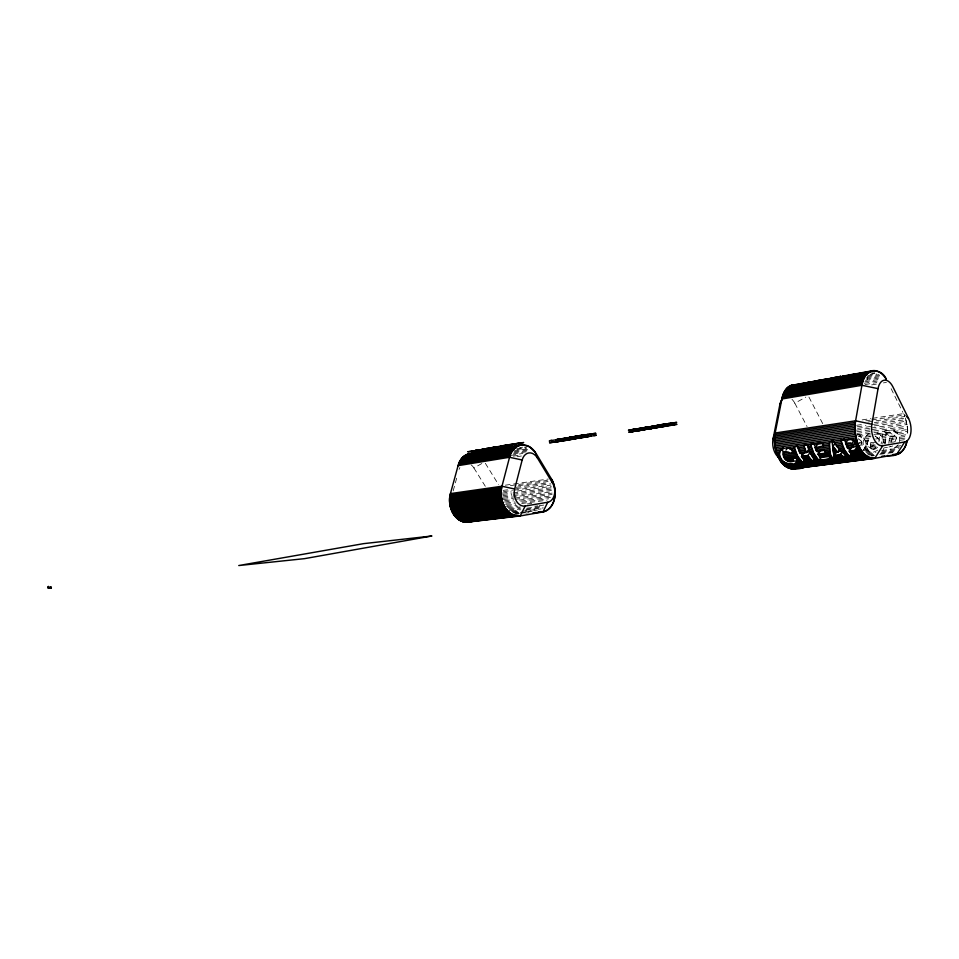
<?xml version="1.0" encoding="UTF-8"?>
<svg xmlns="http://www.w3.org/2000/svg" width="959" height="959" viewBox="0 0 959 959"><rect width="100%" height="100%" fill="white"/><g stroke="black" fill="none" stroke-linecap="round" stroke-linejoin="round"><path stroke-width="0.72" stroke-dasharray="4.79 3.6" d="M877.749 450.071C865.306 458.138 864.754 442.806 870.976 436.417M894.663 430.771L899.614 435.674L907.765 434.535L907.31 426.168L905.332 418.04L874.332 422.655M885.241 443.765L885.96 432.953L883.299 430.963L881.093 443.993M888.837 443.286L889.628 436.105L886.344 433.66L884.498 444.616M882.7 444.113C884.989 438.587 880.026 432.941 874.74 431.982M863.136 450.011C868.494 444.724 864.742 435.302 857.358 434.475M899.686 441.811L899.614 435.674M862.093 445.479L861.578 441.536L859.42 440.013M886.344 433.66C893.752 429.836 903.774 444.556 889.125 441.787M877.605 447.17C871.743 453.451 868.087 444.772 872.234 440.049M895.155 441.596L896.353 437.712L896.15 432.833A7.78 5.67 -49.8 0 0 893.512 430.159L883.299 430.963M878.947 441.787L879.463 436.441L877.437 432.905M453.175 490.924L456.963 477.055M860.726 445.971L861.961 438.898L859.995 435.386M884.03 447.925L882.987 450.251M891.043 442.207L892.913 436.525L891.666 433.516M898.199 444.76L894.771 447.745L890.048 449.315M874.14 444.64C867.655 452.216 863.855 439.282 870.34 436.009M876.178 446.702C869.082 456.052 858.149 444.892 865.641 436.896A8.583 6.21 -50.7 0 1 869.561 433.228M471.193 464.947A11.568 8.775 81.1 0 1 473.914 467.992L483.348 462.67M791.99 399.364A14.397 8.787 80.9 0 1 794.831 403.224L805.788 397.11M888.981 447.05L890.467 446.45M892.697 446.019L890.336 446.678M873.829 434.415L877.341 433.924L880.362 435.062M871.803 373.279L874.716 372.763M870.125 374.346L875.819 373.339M867.775 375.628L876.622 374.07M867.26 376.683L879.055 374.609M866.72 377.834L881.477 375.245M866.157 379.069L880.901 376.491M865.557 380.399L881.789 377.57M864.934 381.802L879.679 379.237M864.263 383.276L879.007 380.723M865.03 384.559L876.826 382.533M871.659 384.907L877.557 383.9M883.455 382.893L886.404 382.389M519.658 447.697L522.607 447.194M516.218 448.956L526.527 447.218M517.165 449.567L526.011 448.081M513.676 450.982L528.409 448.512M514.563 451.737L529.308 449.28M513.952 452.804L530.171 450.107M513.305 453.931L526.575 451.737M511.135 455.369L522.931 453.427M513.341 456.136L520.725 454.926M516.985 456.724L521.408 456.004M862.165 419.886L871.024 418.544M872.498 418.316L903.486 413.629L904.157 415.043A26.289 14.841 81.7 0 1 904.769 416.518L867.859 422.044M865.773 420.821L870.209 420.162M871.683 419.934L904.145 415.043L904.769 416.518M856.615 425.293L862.513 424.417M857.118 426.815L865.977 425.508M873.361 424.417L905.835 419.61M857.574 428.373L906.291 421.217M856.483 430.171L869.777 428.229M871.251 428.014L906.687 422.847M856.819 431.778L870.113 429.86M871.587 429.644L907.022 424.501M857.094 433.408L907.31 426.168M505.333 485.182L548.284 479.032M857.298 435.038L907.526 427.858M510.404 485.638L547.445 480.363M858.221 436.429L870.316 434.847M876.742 433.936L907.682 429.536M885.96 432.953L894.783 431.898L897.648 433M518.399 485.722L549.507 481.322M869.633 436.597L862.944 437.544L859.384 436.405M880.374 435.086L886.032 434.283M897.133 432.713L907.777 431.214M515.954 487.316L548.56 482.737M864.311 438.982L869.633 438.239M881.777 436.537L886.056 435.937M898.775 434.151L907.801 432.881M889.628 436.105L895.035 436.033M503.091 490.397L507.539 489.785M516.422 488.539L550.514 483.78M865.126 440.469L868.734 439.977M875.651 439.006L878.6 438.599L879.595 441.596M882.616 438.035L886.02 437.568M889.604 437.064L895.322 436.273M503.499 491.631L512.394 490.397M513.868 490.193L550.934 485.062M859.456 442.83L861.973 442.483M865.569 441.991L868.087 441.631M883.059 439.57L885.924 439.174M889.508 438.671L896.293 437.736M900.045 437.208L907.67 436.153M502.36 493.106L511.255 491.871M517.189 491.056L551.281 486.369M865.701 443.502L867.619 443.238M871.192 442.746L876.79 441.979M883.215 441.092L885.756 440.744M900.177 438.754L906.051 437.951M889.341 440.253L896.569 439.258M502.648 494.388L511.555 493.166M513.029 492.962L553.067 487.484M865.581 445L867.272 444.772M870.784 444.293L873.709 443.897M883.095 442.614L885.529 442.279M900.057 440.289L904.397 439.702M502.876 495.683L511.77 494.472M513.257 494.269L553.295 488.838M865.174 446.498L867.092 446.235M870.664 445.755L877.677 444.796M864.538 447.961L867.032 447.625M870.628 447.134L878.408 446.091M503.043 496.99L511.938 495.791M513.425 495.587L551.988 490.385M863.603 449.399L867.14 448.932M871.048 448.404L877.161 447.577M503.139 498.296L552.096 491.751M884.594 447.769L887.423 447.385M862.321 450.814L867.499 450.131M896.881 446.199L900.705 445.695M503.175 499.615L513.556 498.224M515.043 498.033L552.132 493.106M865.677 451.545L868.267 451.198M894.927 447.661L899.362 447.074M866.037 452.588L870.448 452.013M881.801 450.502L898.991 448.237M504.626 500.718L513.533 499.543M515.019 499.351L552.108 494.46M867.068 453.463L875.963 452.3M881.884 451.521L898.187 449.375M504.53 502.013L513.437 500.85M519.37 500.071L552.024 495.791M867.871 454.278L875.279 453.307M881.213 452.54L896.03 450.598M868.626 455.022L874.56 454.242M880.494 453.463L896.797 451.341M870.832 455.465L873.793 455.081M879.727 454.314L893.069 452.576M505.861 503.103L514.767 501.941M520.701 501.173L551.869 497.122M871.515 456.016L874.476 455.633M505.645 504.35L516.026 503.019M521.972 502.252L548.68 498.8M506.843 505.393L515.75 504.254M521.684 503.487L546.918 500.25M506.496 506.592L516.889 505.273M527.282 503.943L531.73 503.379M507.575 507.563L517.968 506.244M508.594 508.498L520.473 506.999M509.565 509.385L519.958 508.078M534.798 506.22L537.771 505.849M539.258 505.669L543.705 505.105M508.989 510.404L520.869 508.929M526.803 508.186L543.142 506.16M511.327 511.003L520.246 509.9M526.179 509.169L542.506 507.143M512.142 511.722L519.562 510.811M525.508 510.08L543.321 507.886M512.897 512.382L520.329 511.471M521.816 511.291L541.116 508.929M513.616 512.981L519.562 512.25M525.496 511.531L537.376 510.08M515.786 513.317L518.747 512.957M520.234 512.777L532.113 511.339M514.935 513.952L519.394 513.413M520.881 513.233L528.301 512.334M515.546 514.324L518.507 513.964M525.928 513.065L528.9 512.705M876.778 437.58L878.6 438.599M865.462 449.22L868.363 451.317M858.101 438.695L861.038 440.816M868.494 446.702L871.779 449.088M878.444 438.395L875.052 435.901L875.819 437.364M903.558 413.761L905.56 415.643M473.914 467.992L485.698 486.908M485.314 463.269L498.632 484.763M794.831 403.224L807.07 426.551M808.905 397.05L823.793 425.7M891.127 388.695L902.839 412.31M867.164 377.163L867.511 379.512M859.696 442.686L859.732 443.633M905.332 418.04A26.289 14.841 81.7 0 1 907.777 434.535M459.061 469.43A11.568 8.775 81.1 0 1 459.888 467.536"/><path stroke-width="1.44" d="M793.704 453.427C790.755 443.382 774.896 448.452 780.71 458.126C782.7 464.779 800.513 467.501 796.114 457.839L792.781 458.282L792.685 461.435C788.298 463.185 783.599 459.109 783.203 454.758C783.383 446.762 791.559 456.999 792.542 451.09M829.535 445.096L829.655 441.775L833.347 441.248L839.82 450.095L847.84 456.556L844.064 457.047L840.396 454.422L834.258 455.237L835.409 458.186L831.813 458.666L830.122 452.876L829.535 445.096L823.481 445.935L822.606 442.77L810.571 444.473L813.927 453.619L818.878 460.356L831.105 458.75L829.067 456.484M543.022 511.95L520.234 515.942C505.549 517.009 498.44 498.392 501.977 486.237L514.671 489.018A12.335 9.063 82.3 0 0 516.493 501.233A12.335 9.063 82.3 0 0 525.172 506.076L547.757 502.24A12.155 8.799 82.3 0 0 552.528 483.036L551.245 478.601C557.826 489.078 556.652 508.15 542.926 511.962L547.757 502.24M882.748 445.731L874.752 458.354C857.79 457.419 853.438 434.559 855.596 420.809L871.863 424.238A15.248 8.703 81.7 0 0 874.117 439.402A15.248 8.703 81.7 0 0 882.748 445.731L904.685 441.967A15.128 8.475 81.7 0 0 908.557 418.472L892.865 386.777A15.26 8.631 81 0 0 878.048 388.635L861.925 385.278L781.897 399.016L779.751 405.166L773.074 438.874A14.385 8.859 81.7 0 0 779.223 457.899M468.531 522.104C454.242 523.482 446.762 505.501 450.442 493.597L501.977 486.237M48.681 587.399L48.669 587.064M806.771 466.446C795.898 471.193 784.018 469.706 778.948 458.354C774.92 450.646 773.577 441.548 775.172 433L855.596 420.809M48.801 587.999L48.214 587.495L48.825 588.131M48.394 588.095L48.166 587.28M842.889 376.372L845.275 375.616L835.852 378.421L830.038 378.841L831.261 378.11M871.863 424.238L878.048 388.635M855.572 420.977L861.961 385.11M775.136 433.168L781.921 398.86M861.925 385.278C861.53 370.701 880.722 365.163 886.392 379.452A26.516 15.104 81 0 0 862.237 383.744L782.22 397.553L781.897 399.016M834.654 377.51L833.994 377.726L840.971 376.372L828.468 378.709L827.293 379.86M856.783 447.793L854.433 450.31L849.194 451.126L852.935 455.885L849.278 456.364L844.328 449.495L840.947 440.181L851.268 439.306L855.092 442.375L856.783 447.793L859.564 447.421M514.671 489.018L522.164 460.008A12.119 8.847 81.2 0 1 528.865 452.924A12.119 8.847 81.2 0 1 537.34 457.875L552.528 483.036M501.941 486.381L509.577 457.131M450.406 493.729L458.126 465.535M796.354 385.05C788.861 383.516 783.527 391.08 782.22 397.553A25.294 15.332 80.9 0 1 796.354 385.05L799.003 384.583M786.056 449.999L787.423 448.153L789.736 447.937M50.863 587.819C51.055 586.608 49.82 587.675 51.091 588.047M537.34 457.875L535.47 452.516A21.17 15.512 81.2 0 0 509.9 456.016L458.45 464.468A20.379 15.404 81.1 0 1 469.91 453.727C463.832 454.53 459.529 460.02 458.09 465.666L509.541 457.263C509.972 450.61 519.658 443.31 523.135 444.856M48.777 588.358C47.195 583.599 49.664 588.85 48.274 588.346L48.394 586.536M773.074 438.874L775.172 433M50.467 588.203L51.211 587.579M855.452 441.212L855.824 442.507L852.587 447.29L847.708 448.44L845.55 443.094L848.116 439.63L853.438 439.354M50.803 588.047L50.599 587.124L50.995 588.323M783.119 447.038L782.364 449.507L783.695 454.29M525.172 506.076L520.234 515.942L466.482 522.271M50.647 587.256L50.264 587.184C50.839 589.557 51.762 586.548 51.175 587.459M904.685 441.967L896.713 454.386L874.644 458.366M849.278 456.364L851.364 453.511L843.68 438.623M849.194 451.126L852.048 447.254L857.286 446.414M853.858 440.912L851.832 443.669L846.018 444.485M844.064 457.047L846.162 454.206M840.396 454.422L842.398 451.713M834.258 455.237L836.272 452.528M831.813 458.666L833.91 455.837L831.933 440.397M834.965 443.609L832.868 446.343L833.635 452.768L837.878 452.192L840.048 449.28M818.878 460.356L820.988 457.551M808.569 449.675L806.387 452.54L799.986 453.415L797.6 446.307L794.148 446.798L797.492 455.849L802.443 462.514L805.896 462.058L801.496 456.364L804.445 452.516L810.834 451.641L807.898 455.501L812.297 461.219L814.407 458.426M830.494 456.292L820.365 457.635L818.015 454.158L820.94 450.274M802.443 462.514L804.565 459.733M818.015 454.158L825.831 453.104L824.428 450.346L816.612 451.413L815.114 447.601L817.739 444.161L823.421 443.358M50.108 587.196L50.264 588.239M795.982 457.167L794.04 458.45M823.673 380.507L824.86 379.416L790.42 385.734M839.497 377.402L842.517 376.455M850.477 375.724L854.061 374.034L857.034 373.866M846.893 376.36L850.477 374.669L853.45 374.501M800.621 384.619L805.236 382.785L809.276 383.192M804.014 384.008L808.533 382.185M887.267 455.489C897.636 457.359 905.656 450.514 907.01 440.816A26.289 14.841 81.7 0 1 897.66 454.158L896.809 454.362M855.488 443.334L853.462 444.089M815.342 381.994L818.962 380.471M811.877 382.605L817.464 380.579L823.529 380.196M828.468 378.709L830.854 378.889M653.69 426L662.621 424.681L658.977 425.317M653.978 427.942L662.909 426.623L654.002 427.954M642.422 428.17L641.667 428.182M796.881 461.003L792.038 461.099M574.261 438.814L577.27 438.227L572.331 439.006L573.134 438.922L572.835 436.908L572.032 436.98L580.219 435.71L577.078 436.333L579.608 435.973M653.463 426.311L652.755 426.299M664.959 424.381L664.299 424.358M635.757 429.2L639.917 428.529M637.255 430.783L631.549 431.682L640.204 430.435M840.971 376.372L835.277 377.666L835.876 377.99M482.952 449.591L479.14 450.239M791.367 385.35L806.231 382.725M806.675 382.617L820.484 380.172M828.037 379.764L826.49 379.093L821.683 379.836L825.243 379.548M843.728 375.976L852.443 374.454M853.102 374.31L873.074 370.63M828.049 379.009L830.038 378.649M830.35 378.637L837.77 377.271M842.362 376.443L873.685 370.893M789.497 386.213L801.412 384.091M804.817 383.48L813.112 381.994M816.553 381.382L824.057 380.04M827.641 379.404L830.278 378.937M840.372 377.127L847.672 375.82M851.268 375.185L869.322 371.96M801.64 384.103L804.289 383.636M818.255 381.143L820.892 380.663M839.593 377.331L842.29 376.851M871.911 371.553L876.07 370.809M788.61 386.801L832.364 378.997M836.524 378.254L868.446 372.56M787.759 387.484L867.619 373.267M476.611 450.394L471.193 451.293M786.943 388.275L866.816 374.082M786.176 389.15L866.061 374.981M785.445 390.109L865.354 375.988M784.774 391.164L864.694 377.079M784.138 392.303L864.095 378.266M783.575 393.514L863.544 379.524M783.059 394.796L863.052 380.867M782.604 396.151L862.609 382.281M580.219 435.865L584.307 435.194L580.507 435.877M468.436 522.128L479.752 520.162M475.808 450.346L478.026 449.963L478.337 452.061L476.12 452.444L475.808 450.346L488.059 448.656M490.421 450.215L482.437 451.365L482.125 449.256L497.841 447.026M496.271 446.906L486.333 448.536L486.645 450.646L492.399 449.879M507.263 447.421L494.892 449.232L494.58 447.11L496.87 446.714L497.194 448.836L486.645 450.646M504.482 447.697L502.696 447.901L502.372 445.767L511.111 444.664M513.209 446.391L506.004 447.326L505.681 445.192L520.485 443.034L517.572 443.549M483 449.315L487.1 448.608L482.125 449.256M498.536 446.63L490.72 447.865L493.549 447.493M485.122 449.04L487.855 448.56M503.415 445.983L495.515 447.242L497.973 446.918M508.342 445.108L500.262 446.235L500.586 448.356L508.893 447.062M501.689 446.367L505.537 445.707M518.399 443.49L523.674 442.531L514.599 443.825M641.391 428.361L636.836 429.093M672.043 423.123L673.614 422.835L664.347 424.19M815.042 381.023L816.996 380.999M482.437 451.365L484.679 450.982L484.355 448.872M506.004 447.326L512.466 446.391L512.154 444.257M467.932 454.17L522.415 444.844L529.476 446.726L535.47 452.516M466.973 454.518L519.694 445.372M477.354 452.972L480.303 452.468M499.435 449.208L502.372 448.704M505.321 448.201L508.27 447.697M511.207 447.194L514.156 446.702M466.038 454.938L517.512 446.175M566.074 438.011L564.503 438.179L564.803 440.205L573.782 439.078L557.095 441.512L556.795 439.498L567.201 437.891M572.835 436.908L569.071 437.46L576.491 436.189M588.49 436.525L579.919 437.652L579.62 435.614L595.635 433.312L595.935 435.338L585.326 437.052L587.256 436.801M465.139 455.453L516.601 446.702M569.718 437.616L564.527 438.347M586.081 434.859L588.191 434.499L579.62 435.614M559.888 439.39L567.045 438.167L555.98 439.809L556.28 441.799L549.699 442.758L549.411 440.756L551.641 440.373L551.94 442.375M586.956 434.787L595.635 433.312M464.264 456.052L515.726 447.314M463.425 456.724L514.887 447.997M51.199 587.376L51.235 587.867M478.781 450.239L482.629 449.531M514.911 445.971L522.295 444.856M462.634 457.467L514.084 448.764M557.095 441.512L559.361 441.128L559.061 439.114M579.919 437.652L590.816 436.129L590.516 434.103M556.28 441.799L570.042 439.618M573.134 438.922L569.37 439.474L584.618 437.208L574.237 438.826M636.536 430.963L628.708 432.125L642.974 430.016L634.247 431.154L633.959 429.236L646.474 427.45M660.511 426.767L673.901 424.777L660.511 426.767L660.212 424.813L676.706 422.368L670.353 423.41M461.878 458.282L513.329 449.615M633.959 429.236L634.822 429.141L635.11 431.059L634.69 429.26L651.82 426.419M461.171 459.169L512.621 450.526M479.86 452.18L477.414 452.564M460.524 460.116L511.974 451.509M634.247 431.154L654.302 428.11L653.043 428.229M670.041 425.52L676.994 424.322L665.138 426M459.912 461.123L511.363 452.552M663.149 424.693L659.229 425.328M651.688 426.623L647.804 427.246M459.373 462.19L510.823 453.655M458.882 463.305L510.332 454.818M825.771 379.105L826.49 379.093M517.081 445.683L518.963 445.396M473.087 452.972L468.076 453.847L469.91 453.679M579.608 436.021L575.88 436.585M479.44 452.312L476.623 452.744M647.541 427.234C662.213 424.789 631.238 429.74 646.666 427.199M477.738 450.466L472.056 451.281M634.822 429.141L631.262 429.776L634.978 429.32M646.953 429.129L642.542 429.848L651.437 428.553L647.025 429.272M774.704 436.105L855.164 424.07M477.114 450.49L471.648 451.245M774.572 437.724L855.056 425.748M774.512 439.354L855.008 427.462M657.874 425.532L652.935 426.228M474.357 452.84L476.923 452.48M635.517 429.296L628.421 430.219L636.968 428.865M774.524 441.008L855.032 429.188M774.596 442.674L855.128 430.939M658.162 425.436L653.714 426.012M774.74 444.341L855.284 432.689M774.956 446.007L855.512 434.439M775.244 447.661L855.8 436.177M494.58 447.11L510.02 444.928M556.795 439.498L573.482 437.076L566.865 437.784L567.177 439.797M775.591 449.303L782.856 448.273M786.955 447.697L856.159 437.903M449.903 496.151L501.437 488.886M775.999 450.91L780.662 450.262M789.916 448.956L794.531 448.309M797.984 447.829L804.373 446.93L806.387 452.54M804.373 446.93L803.99 445.408L807.49 444.916L807.874 446.438L810.954 446.007M822.99 444.317L829.571 443.382M834.21 442.734L841.343 441.739M852.851 440.121L856.579 439.594M473.758 453.163L471.037 453.535M449.723 497.469L501.269 490.253M776.466 452.492L779.895 452.013M791.535 450.394L794.999 449.915M798.451 449.423L804.853 448.536M807.874 446.438L808.353 448.045L811.434 447.613M835.193 444.305L841.822 443.382M854.493 441.608L857.07 441.248M845.55 443.094L850.825 442.902L852.947 446.414M815.114 447.601L823.481 445.935M449.615 498.8L501.161 491.643M479.056 452.109L471.157 453.379L473.219 453.151M777.006 454.039L779.643 453.667M783.395 453.151L789.041 452.372M792.733 451.857L795.538 451.473M798.991 450.994L805.392 450.107M808.353 448.045L808.881 449.627L811.973 449.196M815.498 448.704L829.559 446.762M832.868 446.343L837.878 452.192M836.26 445.827L842.362 444.988M855.476 443.166L857.61 442.878M449.579 500.154L501.137 493.034M777.605 455.537L779.739 455.237M783.203 454.758L796.138 452.984M799.59 452.504L805.992 451.629M808.881 449.627L809.48 451.15L812.573 450.718M816.085 450.239L829.619 448.38M832.963 447.913L833.97 447.781M837.387 447.314L842.961 446.546M846.617 446.043L852.671 445.204M856.255 444.712L858.209 444.449M478.745 450.023L467.764 451.773L470.725 451.461M449.615 501.509L501.173 494.448M778.252 456.975L780.111 456.724M783.551 456.256L796.785 454.446M809.48 451.15L810.127 452.624L813.22 452.204M824.56 450.646L829.739 449.939M833.107 449.483L835.109 449.208M838.574 448.74L843.62 448.045M847.276 447.553L852.779 446.798M856.675 446.259L858.868 445.959M449.711 502.864L501.281 495.851M778.948 458.354L780.71 458.126M784.09 457.659L797.492 455.849M810.127 452.624L810.834 454.039L813.927 453.619M825.267 452.073L829.907 451.449M833.311 450.982L836.308 450.574M839.82 450.095L844.328 449.495M801.496 456.364L807.898 455.501M838.166 451.461L841.846 450.97M449.879 504.206L501.449 497.253M779.703 459.685L781.561 459.433M785.001 458.965L798.236 457.179M801.7 456.712L808.089 455.849M810.834 454.039L811.59 455.381L814.671 454.962M818.195 454.494L830.122 452.876M833.551 452.42L837.555 451.881M841.115 451.401L845.071 450.862M855.979 449.399L860.319 448.812M780.494 460.931L782.652 460.644M786.14 460.176L793.117 459.241M796.521 458.786L799.039 458.438M802.491 457.982L808.893 457.119M811.59 455.381L812.381 456.652L815.474 456.244M818.998 455.765L830.386 454.242M842.446 452.624L845.874 452.168M849.53 451.677L861.122 450.119M450.107 505.549L501.689 498.644M663.352 424.465L651.341 426.419M565.414 440.421L567.344 440.157L549.699 442.758M478.337 452.061L483.312 451.401M558.066 441.572L562.346 440.84M476.12 452.444L480.435 451.869M781.333 462.094L784.006 461.747M787.83 461.231L793.261 460.512M796.965 460.02L799.878 459.625M803.33 459.169L809.732 458.318M812.381 456.652L813.22 457.851L816.313 457.443M819.837 456.975L830.698 455.525M843.812 453.775L846.713 453.391M850.369 452.9L861.961 451.353M450.406 506.867L502.001 500.023M782.208 463.185L785.709 462.729M797.145 461.279L800.753 460.74M804.205 460.272L810.607 459.433M813.22 457.851L814.107 458.965L817.188 458.558M829.415 456.94L831.045 456.724M834.594 456.256L841.534 455.333M845.215 454.842L847.588 454.53M851.244 454.051L862.836 452.504M634.69 429.26L636.249 429.045M489.222 448.332L493.621 447.757M560.248 439.078L562.046 438.85M550.718 440.589L560.188 439.258M595.935 435.338L594.005 435.59L593.705 433.552M496.594 449.028L494.448 449.303L494.137 447.182M491.032 449.975L493.861 449.603M783.119 464.192L787.926 463.557M796.797 462.394L801.664 461.747M805.116 461.291L811.518 460.452M814.107 458.965L815.018 459.996L818.099 459.589M830.326 457.97L831.453 457.827M835.025 457.359L842.913 456.316M846.641 455.825L848.499 455.585M852.155 455.093L863.747 453.571M450.778 508.174L502.372 501.377M812.297 461.219L815.785 460.764L815.018 459.996M784.066 465.115L792.05 464.06M794.855 463.7L864.682 454.542M451.209 509.445L502.816 502.696M785.037 465.93L865.653 455.405M660.212 424.813L669.154 423.566M514.12 443.993L516.422 443.693M505.681 445.192L515.774 443.885M786.032 466.649L866.636 456.172M451.701 510.679L503.319 503.99M787.039 467.273L867.643 456.832M788.058 467.8L868.65 457.383M896.509 453.751L899.47 453.367M892.637 454.578L898.583 453.811M789.089 468.208L869.681 457.827M881.86 456.292L884.833 455.909M452.252 511.878L503.883 505.237M790.132 468.519L870.7 458.162M791.163 468.723L871.731 458.378M792.194 468.819L872.75 458.486M874.752 458.354L793.213 468.795A25.366 15.512 81.7 0 1 774.896 434.535L855.356 422.416A26.612 15.296 81.7 0 0 873.757 458.474M452.852 513.029L504.494 506.436M453.511 514.132L505.165 507.587M454.23 515.187L505.884 508.678M454.986 516.182L506.664 509.708M455.789 517.105L507.479 510.679M456.64 517.968L508.33 511.579M457.527 518.759L509.229 512.406M458.438 519.478L510.152 513.161M459.385 520.126L511.111 513.82M460.356 520.677L512.094 514.408M461.351 521.157L513.101 514.911M538.383 511.926L541.356 511.567M532.988 512.861L535.961 512.502M538.934 512.142L543.381 511.615M462.358 521.552L514.12 515.331M533.516 512.993L543.909 511.734A21.146 15.38 82.3 0 0 551.893 479.728M463.389 521.864L515.151 515.654M464.42 522.092L516.194 515.894M465.451 522.223L517.237 516.038M652.3 428.277L651.077 428.397L665.834 426.18L639.665 430.303L640.912 430.183M564.803 440.205L566.373 440.025M502.372 445.767L504.17 445.563M509.541 457.275L522.164 460.008M906.555 416.59L908.557 418.472M50.264 587.184L50.288 588.143M536.093 453.487L551.317 478.721M796.953 445.372L802.491 455.813M807.382 445.084L808.665 447.505M813.376 443.034L819.609 454.914M635.409 428.997L635.697 430.915M582.94 435.338L583.24 437.364M581.945 435.218L582.257 437.256M562.214 438.671L562.513 440.672M507.994 444.796L508.318 446.93M504.77 445.348L505.081 447.481M779.751 405.166A14.397 8.787 80.9 0 1 782.184 399.543M519.31 516.05A21.446 15.812 82.3 0 1 501.665 487.544L450.143 494.868A20.642 15.704 82.4 0 0 467.512 522.235M576.97 436.201L573.95 436.801L576.97 436.201M431.694 536.021L304.494 558.653L238.755 565.546L363.581 543.645L431.694 536.021M471.924 453.631L470.917 453.643A20.379 15.404 81.1 0 1 472.943 453.715L471.924 453.631"/></g></svg>
